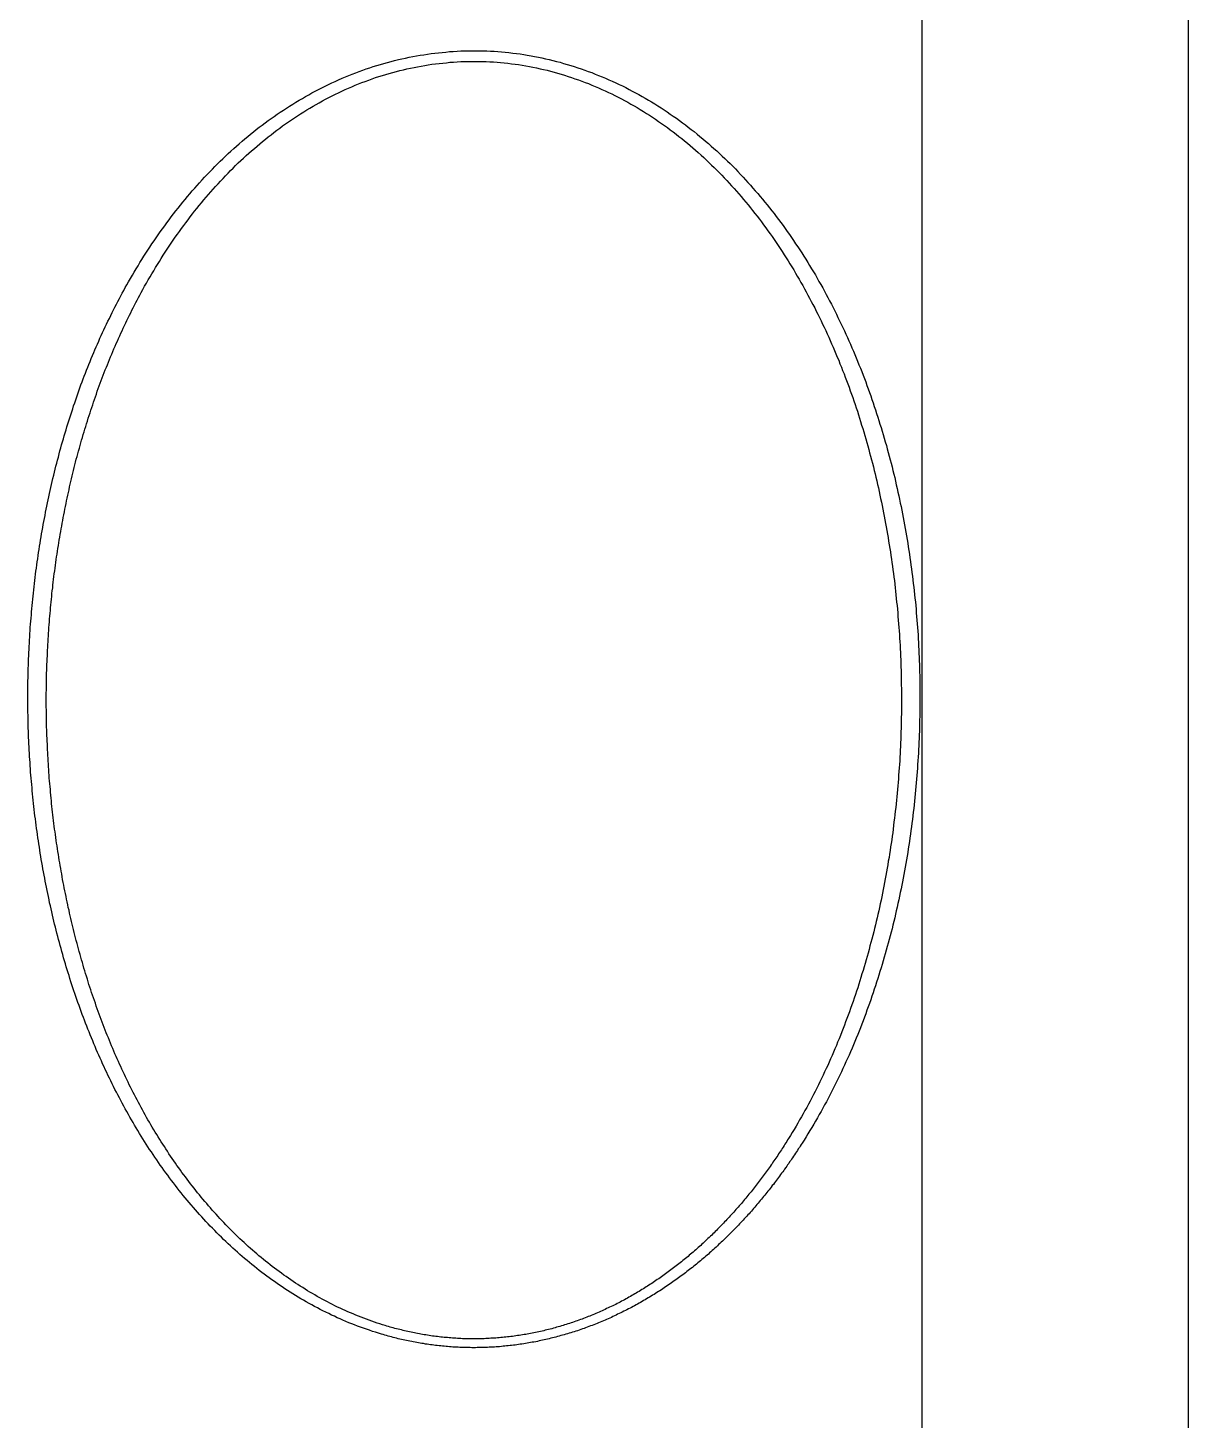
# Model space of a CAD drawing. Header units: millimetres. Extents: x 0 to 3800, y -67 to 2530.
# Drawn here: x 2287.81 to 2297.82, y 950.26 to 962.26 of the extents above; entities that cross this region are included whole.
import ezdxf

# ---------------------------------------------------------------- set-up
doc = ezdxf.new("R2010")
doc.units = ezdxf.units.MM
doc.layers.add('내부선 및 부속', color=4, linetype='Continuous')

msp = doc.modelspace()

# ---------------------------------------------------------------- linework, layer by layer
at = {"layer": '내부선 및 부속', "linetype": 'Continuous'}
for p, q in [((2295.52, 985.669), (2295.52, 946.768)), ((2297.818, 969.523), (2297.818, 933.882))]:
    msp.add_line(p, q, dxfattribs=at)
at = {"layer": '내부선 및 부속', "linetype": 'Continuous', "flags": 128}
for points in [[(2288.665, 960.047), (2288.681, 960.074), (2288.697, 960.102), (2288.713, 960.13), (2288.729, 960.157), (2288.745, 960.184), (2288.762, 960.212), (2288.779, 960.239), (2288.795, 960.266), (2288.812, 960.293), (2288.83, 960.32), (2288.847, 960.347), (2288.864, 960.373), (2288.882, 960.4), (2288.9, 960.426), (2288.918, 960.453), (2288.936, 960.479), (2288.954, 960.505), (2288.973, 960.531), (2288.992, 960.557), (2289.011, 960.583), (2289.03, 960.608), (2289.049, 960.634), (2289.068, 960.659), (2289.088, 960.684), (2289.108, 960.709), (2289.127, 960.734), (2289.148, 960.759), (2289.168, 960.784), (2289.188, 960.808), (2289.209, 960.833), (2289.23, 960.857), (2289.251, 960.881), (2289.272, 960.905), (2289.293, 960.928), (2289.315, 960.952), (2289.336, 960.976), (2289.358, 960.999), (2289.38, 961.022), (2289.403, 961.045), (2289.425, 961.068), (2289.448, 961.09), (2289.47, 961.113), (2289.493, 961.135), (2289.516, 961.157), (2289.54, 961.179), (2289.563, 961.2), (2289.587, 961.222), (2289.611, 961.243), (2289.635, 961.264), (2289.659, 961.285), (2289.683, 961.306), (2289.708, 961.326), (2289.732, 961.346), (2289.757, 961.366), (2289.782, 961.386), (2289.808, 961.406), (2289.833, 961.425), (2289.859, 961.444), (2289.884, 961.463), (2289.91, 961.482), (2289.936, 961.5), (2289.963, 961.518), (2289.989, 961.536), (2290.016, 961.554), (2290.042, 961.572), (2290.069, 961.589), (2290.096, 961.606), (2290.124, 961.623), (2290.151, 961.639), (2290.179, 961.655), (2290.206, 961.671), (2290.234, 961.687), (2290.262, 961.702), (2290.291, 961.717), (2290.319, 961.732), (2290.347, 961.747), (2290.376, 961.761), (2290.405, 961.775), (2290.434, 961.789), (2290.463, 961.802), (2290.492, 961.815), (2290.521, 961.828), (2290.551, 961.84), (2290.58, 961.853), (2290.61, 961.865), (2290.64, 961.876), (2290.67, 961.887), (2290.7, 961.898), (2290.73, 961.909), (2290.76, 961.919), (2290.791, 961.929), (2290.821, 961.939), (2290.852, 961.948), (2290.883, 961.957), (2290.913, 961.965), (2290.944, 961.974), (2290.975, 961.982), (2291.007, 961.989), (2291.038, 961.996), (2291.069, 962.003), (2291.069, 962.003), (2291.1, 962.01), (2291.132, 962.016), (2291.163, 962.022), (2291.195, 962.027), (2291.227, 962.032), (2291.258, 962.037), (2291.29, 962.041), (2291.322, 962.045), (2291.354, 962.049), (2291.386, 962.052), (2291.417, 962.055), (2291.449, 962.058), (2291.481, 962.06), (2291.513, 962.062), (2291.545, 962.064), (2291.577, 962.065), (2291.609, 962.065), (2291.641, 962.066), (2291.673, 962.066), (2291.705, 962.066), (2291.737, 962.065), (2291.769, 962.064), (2291.801, 962.062), (2291.833, 962.061), (2291.865, 962.058), (2291.897, 962.056), (2291.929, 962.053), (2291.961, 962.05), (2291.993, 962.046), (2292.025, 962.042), (2292.056, 962.038), (2292.088, 962.033), (2292.119, 962.028), (2292.151, 962.022), (2292.182, 962.016), (2292.214, 962.01), (2292.245, 962.004), (2292.277, 961.997), (2292.308, 961.99), (2292.339, 961.982), (2292.37, 961.974), (2292.401, 961.966), (2292.432, 961.957), (2292.462, 961.948), (2292.493, 961.939), (2292.524, 961.929), (2292.554, 961.919), (2292.584, 961.909), (2292.615, 961.899), (2292.645, 961.888), (2292.675, 961.877), (2292.705, 961.865), (2292.734, 961.853), (2292.764, 961.841), (2292.794, 961.829), (2292.823, 961.816), (2292.852, 961.803), (2292.881, 961.79), (2292.91, 961.776), (2292.939, 961.762), (2292.968, 961.748), (2292.996, 961.733), (2293.024, 961.718), (2293.053, 961.703), (2293.081, 961.688), (2293.108, 961.672), (2293.136, 961.656), (2293.164, 961.64), (2293.191, 961.624), (2293.218, 961.607), (2293.245, 961.59), (2293.272, 961.573), (2293.299, 961.555), (2293.326, 961.538), (2293.352, 961.52), (2293.378, 961.501), (2293.405, 961.483), (2293.431, 961.464), (2293.456, 961.445), (2293.482, 961.426), (2293.507, 961.407), (2293.533, 961.387), (2293.558, 961.368), (2293.583, 961.347), (2293.607, 961.327), (2293.632, 961.307), (2293.656, 961.286), (2293.68, 961.265), (2293.704, 961.244), (2293.728, 961.223), (2293.752, 961.202), (2293.775, 961.18), (2293.799, 961.158), (2293.822, 961.136), (2293.845, 961.114), (2293.868, 961.092), (2293.89, 961.069), (2293.913, 961.046), (2293.935, 961.023), (2293.957, 961), (2293.957, 961), (2293.979, 960.977), (2294, 960.954), (2294.022, 960.93), (2294.043, 960.906), (2294.064, 960.882), (2294.085, 960.858), (2294.106, 960.834), (2294.127, 960.81), (2294.147, 960.785), (2294.168, 960.761), (2294.188, 960.736), (2294.208, 960.711), (2294.227, 960.686), (2294.247, 960.661), (2294.266, 960.635), (2294.286, 960.61), (2294.305, 960.584), (2294.324, 960.559), (2294.342, 960.533), (2294.361, 960.507), (2294.379, 960.481), (2294.397, 960.455), (2294.415, 960.428), (2294.433, 960.402), (2294.451, 960.375), (2294.468, 960.349), (2294.486, 960.322), (2294.503, 960.295), (2294.52, 960.268), (2294.537, 960.241), (2294.553, 960.214), (2294.57, 960.186), (2294.586, 960.159), (2294.603, 960.132), (2294.619, 960.104), (2294.634, 960.076), (2294.65, 960.049), (2294.666, 960.021), (2294.681, 959.993), (2294.696, 959.965), (2294.711, 959.937), (2294.726, 959.908), (2294.741, 959.88), (2294.755, 959.852), (2294.77, 959.823), (2294.784, 959.795), (2294.798, 959.766), (2294.812, 959.737), (2294.826, 959.709), (2294.839, 959.68), (2294.853, 959.651), (2294.866, 959.622), (2294.879, 959.593), (2294.892, 959.564), (2294.905, 959.535), (2294.918, 959.505), (2294.931, 959.476), (2294.943, 959.447), (2294.955, 959.417), (2294.967, 959.388), (2294.979, 959.358), (2294.991, 959.328), (2295.003, 959.299), (2295.014, 959.269), (2295.026, 959.239), (2295.037, 959.209), (2295.048, 959.179), (2295.059, 959.149), (2295.07, 959.119), (2295.08, 959.089), (2295.091, 959.059), (2295.101, 959.029), (2295.111, 958.998), (2295.122, 958.968), (2295.131, 958.938), (2295.141, 958.907), (2295.151, 958.877), (2295.16, 958.846), (2295.17, 958.816), (2295.179, 958.785), (2295.188, 958.755), (2295.197, 958.724), (2295.206, 958.693), (2295.215, 958.662), (2295.223, 958.632), (2295.232, 958.601), (2295.24, 958.57), (2295.248, 958.539), (2295.256, 958.508), (2295.264, 958.477), (2295.272, 958.446), (2295.279, 958.415), (2295.287, 958.384), (2295.294, 958.353), (2295.301, 958.322), (2295.308, 958.29), (2295.315, 958.259), (2295.322, 958.228), (2295.329, 958.197), (2295.335, 958.165), (2295.335, 958.165), (2295.342, 958.134), (2295.348, 958.103), (2295.354, 958.071), (2295.36, 958.04), (2295.366, 958.009), (2295.372, 957.977), (2295.378, 957.946), (2295.383, 957.914), (2295.389, 957.883), (2295.394, 957.851), (2295.399, 957.82), (2295.404, 957.788), (2295.409, 957.757), (2295.414, 957.725), (2295.418, 957.693), (2295.423, 957.662), (2295.427, 957.63), (2295.432, 957.598), (2295.436, 957.567), (2295.44, 957.535), (2295.444, 957.503), (2295.447, 957.472), (2295.451, 957.44), (2295.455, 957.408), (2295.458, 957.377), (2295.461, 957.345), (2295.465, 957.313), (2295.468, 957.281), (2295.471, 957.25), (2295.473, 957.218), (2295.476, 957.186), (2295.479, 957.154), (2295.481, 957.122), (2295.483, 957.091), (2295.486, 957.059), (2295.488, 957.027), (2295.49, 956.995), (2295.491, 956.963), (2295.493, 956.931), (2295.495, 956.899), (2295.496, 956.868), (2295.498, 956.836), (2295.499, 956.804), (2295.5, 956.772), (2295.501, 956.74), (2295.502, 956.708), (2295.503, 956.676), (2295.503, 956.644), (2295.504, 956.612), (2295.504, 956.581), (2295.504, 956.549), (2295.504, 956.517), (2295.505, 956.485), (2295.504, 956.453), (2295.504, 956.421), (2295.504, 956.389), (2295.504, 956.357), (2295.503, 956.325), (2295.502, 956.294), (2295.502, 956.262), (2295.501, 956.23), (2295.5, 956.198), (2295.498, 956.166), (2295.497, 956.134), (2295.496, 956.102), (2295.494, 956.07), (2295.493, 956.039), (2295.491, 956.007), (2295.489, 955.975), (2295.487, 955.943), (2295.485, 955.911), (2295.483, 955.879), (2295.481, 955.848), (2295.478, 955.816), (2295.476, 955.784), (2295.473, 955.752), (2295.47, 955.72), (2295.467, 955.689), (2295.464, 955.657), (2295.461, 955.625), (2295.458, 955.593), (2295.454, 955.562), (2295.451, 955.53), (2295.447, 955.498), (2295.443, 955.467), (2295.44, 955.435), (2295.435, 955.403), (2295.431, 955.372), (2295.427, 955.34), (2295.423, 955.308), (2295.418, 955.277), (2295.414, 955.245), (2295.409, 955.214), (2295.404, 955.182), (2295.399, 955.151), (2295.394, 955.119), (2295.388, 955.088), (2295.383, 955.056), (2295.377, 955.025), (2295.372, 954.993), (2295.372, 954.993), (2295.366, 954.962), (2295.36, 954.931), (2295.354, 954.899), (2295.348, 954.868), (2295.342, 954.837), (2295.335, 954.805), (2295.329, 954.774), (2295.322, 954.743), (2295.315, 954.712), (2295.308, 954.681), (2295.301, 954.649), (2295.294, 954.618), (2295.287, 954.587), (2295.279, 954.556), (2295.271, 954.525), (2295.264, 954.494), (2295.256, 954.463), (2295.248, 954.432), (2295.24, 954.401), (2295.231, 954.37), (2295.223, 954.339), (2295.214, 954.309), (2295.206, 954.278), (2295.197, 954.247), (2295.188, 954.216), (2295.179, 954.185), (2295.17, 954.155), (2295.16, 954.124), (2295.151, 954.094), (2295.141, 954.063), (2295.131, 954.033), (2295.122, 954.002), (2295.111, 953.972), (2295.101, 953.941), (2295.091, 953.911), (2295.08, 953.881), (2295.07, 953.85), (2295.059, 953.82), (2295.048, 953.79), (2295.037, 953.76), (2295.026, 953.73), (2295.015, 953.7), (2295.003, 953.67), (2294.991, 953.64), (2294.98, 953.611), (2294.968, 953.581), (2294.956, 953.551), (2294.943, 953.522), (2294.931, 953.492), (2294.919, 953.463), (2294.906, 953.433), (2294.893, 953.404), (2294.88, 953.375), (2294.867, 953.346), (2294.854, 953.317), (2294.84, 953.288), (2294.827, 953.259), (2294.813, 953.23), (2294.799, 953.201), (2294.785, 953.172), (2294.771, 953.144), (2294.757, 953.115), (2294.742, 953.087), (2294.727, 953.058), (2294.713, 953.03), (2294.698, 953.002), (2294.683, 952.974), (2294.667, 952.946), (2294.652, 952.918), (2294.636, 952.89), (2294.621, 952.862), (2294.605, 952.835), (2294.589, 952.807), (2294.572, 952.78), (2294.556, 952.752), (2294.539, 952.725), (2294.523, 952.698), (2294.506, 952.671), (2294.489, 952.644), (2294.489, 952.644)], [(2288.789, 959.98), (2288.804, 960.007), (2288.819, 960.035), (2288.835, 960.062), (2288.85, 960.089), (2288.866, 960.116), (2288.881, 960.142), (2288.897, 960.169), (2288.913, 960.196), (2288.93, 960.222), (2288.946, 960.249), (2288.962, 960.275), (2288.979, 960.302), (2288.996, 960.328), (2289.013, 960.354), (2289.03, 960.38), (2289.048, 960.406), (2289.065, 960.431), (2289.083, 960.457), (2289.101, 960.483), (2289.119, 960.508), (2289.137, 960.533), (2289.156, 960.558), (2289.174, 960.583), (2289.193, 960.608), (2289.212, 960.633), (2289.231, 960.658), (2289.25, 960.682), (2289.27, 960.706), (2289.289, 960.731), (2289.309, 960.755), (2289.329, 960.779), (2289.349, 960.803), (2289.369, 960.826), (2289.39, 960.85), (2289.41, 960.873), (2289.431, 960.896), (2289.452, 960.919), (2289.473, 960.942), (2289.495, 960.965), (2289.516, 960.987), (2289.538, 961.01), (2289.56, 961.032), (2289.582, 961.054), (2289.604, 961.076), (2289.627, 961.098), (2289.649, 961.119), (2289.672, 961.14), (2289.695, 961.161), (2289.718, 961.182), (2289.741, 961.203), (2289.765, 961.224), (2289.789, 961.244), (2289.812, 961.264), (2289.836, 961.284), (2289.861, 961.304), (2289.885, 961.323), (2289.909, 961.342), (2289.934, 961.361), (2289.959, 961.38), (2289.984, 961.399), (2290.009, 961.417), (2290.035, 961.435), (2290.06, 961.453), (2290.086, 961.471), (2290.112, 961.488), (2290.138, 961.505), (2290.164, 961.522), (2290.191, 961.539), (2290.217, 961.555), (2290.244, 961.571), (2290.271, 961.587), (2290.298, 961.603), (2290.325, 961.618), (2290.353, 961.633), (2290.38, 961.648), (2290.408, 961.662), (2290.436, 961.677), (2290.464, 961.691), (2290.492, 961.704), (2290.52, 961.718), (2290.548, 961.731), (2290.577, 961.743), (2290.606, 961.756), (2290.634, 961.768), (2290.663, 961.78), (2290.692, 961.791), (2290.722, 961.802), (2290.751, 961.813), (2290.78, 961.823), (2290.81, 961.834), (2290.84, 961.843), (2290.869, 961.853), (2290.899, 961.862), (2290.929, 961.871), (2290.959, 961.879), (2290.99, 961.887), (2291.02, 961.895), (2291.05, 961.902), (2291.081, 961.909), (2291.111, 961.916), (2291.111, 961.916), (2291.142, 961.922), (2291.173, 961.928), (2291.204, 961.934), (2291.234, 961.939), (2291.265, 961.944), (2291.296, 961.949), (2291.327, 961.953), (2291.358, 961.957), (2291.39, 961.96), (2291.421, 961.963), (2291.452, 961.966), (2291.483, 961.968), (2291.514, 961.97), (2291.546, 961.972), (2291.577, 961.973), (2291.608, 961.974), (2291.639, 961.974), (2291.671, 961.974), (2291.702, 961.974), (2291.733, 961.973), (2291.765, 961.972), (2291.796, 961.971), (2291.827, 961.969), (2291.858, 961.967), (2291.889, 961.964), (2291.92, 961.961), (2291.952, 961.958), (2291.983, 961.954), (2292.014, 961.95), (2292.044, 961.946), (2292.075, 961.941), (2292.106, 961.935), (2292.137, 961.93), (2292.168, 961.924), (2292.198, 961.918), (2292.229, 961.911), (2292.259, 961.904), (2292.29, 961.897), (2292.32, 961.889), (2292.35, 961.881), (2292.38, 961.872), (2292.41, 961.864), (2292.44, 961.855), (2292.47, 961.845), (2292.5, 961.835), (2292.529, 961.825), (2292.559, 961.815), (2292.588, 961.804), (2292.618, 961.793), (2292.647, 961.782), (2292.676, 961.77), (2292.705, 961.758), (2292.733, 961.746), (2292.762, 961.733), (2292.79, 961.72), (2292.819, 961.707), (2292.847, 961.693), (2292.875, 961.68), (2292.903, 961.666), (2292.931, 961.651), (2292.958, 961.636), (2292.986, 961.621), (2293.013, 961.606), (2293.04, 961.591), (2293.067, 961.575), (2293.093, 961.559), (2293.12, 961.543), (2293.147, 961.526), (2293.173, 961.509), (2293.199, 961.492), (2293.225, 961.475), (2293.251, 961.457), (2293.276, 961.439), (2293.302, 961.421), (2293.327, 961.403), (2293.352, 961.384), (2293.377, 961.366), (2293.402, 961.347), (2293.426, 961.327), (2293.451, 961.308), (2293.475, 961.288), (2293.499, 961.268), (2293.523, 961.248), (2293.547, 961.228), (2293.57, 961.207), (2293.593, 961.187), (2293.617, 961.166), (2293.64, 961.145), (2293.662, 961.124), (2293.685, 961.102), (2293.708, 961.08), (2293.73, 961.059), (2293.752, 961.037), (2293.774, 961.015), (2293.796, 960.992), (2293.817, 960.97), (2293.839, 960.947), (2293.86, 960.924), (2293.881, 960.901), (2293.902, 960.878), (2293.902, 960.878), (2293.922, 960.855), (2293.943, 960.831), (2293.963, 960.808), (2293.983, 960.784), (2294.003, 960.76), (2294.023, 960.736), (2294.043, 960.712), (2294.062, 960.688), (2294.081, 960.663), (2294.101, 960.638), (2294.12, 960.614), (2294.138, 960.589), (2294.157, 960.564), (2294.175, 960.539), (2294.194, 960.514), (2294.212, 960.488), (2294.23, 960.463), (2294.247, 960.437), (2294.265, 960.411), (2294.282, 960.386), (2294.3, 960.36), (2294.317, 960.334), (2294.334, 960.307), (2294.35, 960.281), (2294.367, 960.255), (2294.383, 960.228), (2294.4, 960.202), (2294.416, 960.175), (2294.432, 960.149), (2294.447, 960.122), (2294.463, 960.095), (2294.479, 960.068), (2294.494, 960.041), (2294.509, 960.013), (2294.524, 959.986), (2294.539, 959.959), (2294.553, 959.931), (2294.568, 959.904), (2294.582, 959.876), (2294.597, 959.848), (2294.611, 959.821), (2294.625, 959.793), (2294.638, 959.765), (2294.652, 959.737), (2294.665, 959.709), (2294.679, 959.681), (2294.692, 959.652), (2294.705, 959.624), (2294.718, 959.596), (2294.73, 959.567), (2294.743, 959.539), (2294.755, 959.51), (2294.768, 959.482), (2294.78, 959.453), (2294.792, 959.424), (2294.804, 959.396), (2294.815, 959.367), (2294.827, 959.338), (2294.838, 959.309), (2294.85, 959.28), (2294.861, 959.251), (2294.872, 959.222), (2294.883, 959.192), (2294.893, 959.163), (2294.904, 959.134), (2294.914, 959.104), (2294.925, 959.075), (2294.935, 959.046), (2294.945, 959.016), (2294.955, 958.987), (2294.965, 958.957), (2294.974, 958.927), (2294.984, 958.898), (2294.993, 958.868), (2295.002, 958.838), (2295.011, 958.808), (2295.02, 958.778), (2295.029, 958.748), (2295.038, 958.718), (2295.047, 958.688), (2295.055, 958.658), (2295.063, 958.628), (2295.071, 958.598), (2295.079, 958.568), (2295.087, 958.538), (2295.095, 958.508), (2295.103, 958.477), (2295.11, 958.447), (2295.118, 958.417), (2295.125, 958.387), (2295.132, 958.356), (2295.139, 958.326), (2295.146, 958.295), (2295.153, 958.265), (2295.16, 958.234), (2295.166, 958.204), (2295.173, 958.173), (2295.179, 958.143), (2295.185, 958.112), (2295.191, 958.082), (2295.191, 958.082), (2295.197, 958.051), (2295.203, 958.02), (2295.209, 957.99), (2295.214, 957.959), (2295.22, 957.928), (2295.225, 957.897), (2295.23, 957.867), (2295.235, 957.836), (2295.24, 957.805), (2295.245, 957.774), (2295.25, 957.743), (2295.254, 957.713), (2295.259, 957.682), (2295.263, 957.651), (2295.268, 957.62), (2295.272, 957.589), (2295.276, 957.558), (2295.28, 957.527), (2295.284, 957.496), (2295.287, 957.465), (2295.291, 957.434), (2295.294, 957.404), (2295.298, 957.373), (2295.301, 957.342), (2295.304, 957.311), (2295.307, 957.28), (2295.31, 957.249), (2295.313, 957.218), (2295.315, 957.186), (2295.318, 957.155), (2295.32, 957.124), (2295.323, 957.093), (2295.325, 957.062), (2295.327, 957.031), (2295.329, 957), (2295.331, 956.969), (2295.333, 956.938), (2295.334, 956.907), (2295.336, 956.876), (2295.337, 956.845), (2295.339, 956.813), (2295.34, 956.782), (2295.341, 956.751), (2295.342, 956.72), (2295.343, 956.689), (2295.343, 956.658), (2295.344, 956.627), (2295.344, 956.596), (2295.345, 956.564), (2295.345, 956.533), (2295.345, 956.502), (2295.345, 956.471), (2295.345, 956.44), (2295.345, 956.409), (2295.345, 956.378), (2295.345, 956.347), (2295.344, 956.315), (2295.343, 956.284), (2295.343, 956.253), (2295.342, 956.222), (2295.341, 956.191), (2295.34, 956.16), (2295.339, 956.129), (2295.338, 956.098), (2295.336, 956.066), (2295.335, 956.035), (2295.333, 956.004), (2295.331, 955.973), (2295.33, 955.942), (2295.328, 955.911), (2295.326, 955.88), (2295.323, 955.849), (2295.321, 955.818), (2295.319, 955.787), (2295.316, 955.756), (2295.314, 955.725), (2295.311, 955.694), (2295.308, 955.663), (2295.305, 955.632), (2295.302, 955.601), (2295.299, 955.57), (2295.296, 955.539), (2295.292, 955.508), (2295.289, 955.477), (2295.285, 955.446), (2295.281, 955.415), (2295.278, 955.384), (2295.274, 955.353), (2295.27, 955.322), (2295.265, 955.292), (2295.261, 955.261), (2295.257, 955.23), (2295.252, 955.199), (2295.247, 955.168), (2295.242, 955.137), (2295.238, 955.107), (2295.232, 955.076), (2295.227, 955.045), (2295.222, 955.015), (2295.217, 954.984), (2295.217, 954.984), (2295.211, 954.953), (2295.205, 954.923), (2295.2, 954.892), (2295.194, 954.861), (2295.188, 954.831), (2295.182, 954.8), (2295.175, 954.77), (2295.169, 954.739), (2295.162, 954.709), (2295.156, 954.678), (2295.149, 954.648), (2295.142, 954.617), (2295.135, 954.587), (2295.128, 954.557), (2295.121, 954.526), (2295.113, 954.496), (2295.106, 954.466), (2295.098, 954.435), (2295.09, 954.405), (2295.082, 954.375), (2295.074, 954.345), (2295.066, 954.315), (2295.058, 954.284), (2295.049, 954.254), (2295.041, 954.224), (2295.032, 954.194), (2295.023, 954.164), (2295.015, 954.134), (2295.005, 954.104), (2294.996, 954.074), (2294.987, 954.045), (2294.977, 954.015), (2294.968, 953.985), (2294.958, 953.955), (2294.948, 953.926), (2294.938, 953.896), (2294.928, 953.866), (2294.918, 953.837), (2294.907, 953.807), (2294.897, 953.778), (2294.886, 953.749), (2294.875, 953.719), (2294.864, 953.69), (2294.853, 953.661), (2294.842, 953.632), (2294.831, 953.603), (2294.819, 953.574), (2294.807, 953.545), (2294.795, 953.516), (2294.784, 953.487), (2294.771, 953.458), (2294.759, 953.429), (2294.747, 953.401), (2294.734, 953.372), (2294.722, 953.344), (2294.709, 953.315), (2294.696, 953.287), (2294.683, 953.259), (2294.669, 953.23), (2294.656, 953.202), (2294.642, 953.174), (2294.629, 953.146), (2294.615, 953.118), (2294.601, 953.09), (2294.586, 953.063), (2294.572, 953.035), (2294.558, 953.007), (2294.543, 952.98), (2294.528, 952.953), (2294.513, 952.925), (2294.498, 952.898), (2294.483, 952.871), (2294.467, 952.844), (2294.452, 952.817), (2294.436, 952.79), (2294.42, 952.763), (2294.404, 952.737), (2294.388, 952.71), (2294.372, 952.684), (2294.372, 952.684)], [(2290.861, 950.997), (2290.835, 951.005), (2290.809, 951.013), (2290.783, 951.021), (2290.757, 951.03), (2290.732, 951.039), (2290.706, 951.048), (2290.681, 951.057), (2290.655, 951.066), (2290.63, 951.076), (2290.605, 951.086), (2290.579, 951.096), (2290.554, 951.107), (2290.529, 951.117), (2290.504, 951.128), (2290.48, 951.139), (2290.455, 951.151), (2290.43, 951.162), (2290.406, 951.174), (2290.381, 951.186), (2290.357, 951.198), (2290.333, 951.21), (2290.309, 951.223), (2290.285, 951.236), (2290.261, 951.249), (2290.237, 951.262), (2290.213, 951.275), (2290.19, 951.289), (2290.166, 951.302), (2290.143, 951.316), (2290.12, 951.33), (2290.097, 951.345), (2290.074, 951.359), (2290.051, 951.374), (2290.028, 951.389), (2290.006, 951.404), (2289.983, 951.419), (2289.961, 951.434), (2289.938, 951.45), (2289.916, 951.466), (2289.894, 951.482), (2289.872, 951.498), (2289.851, 951.514), (2289.829, 951.53), (2289.808, 951.547), (2289.786, 951.564), (2289.765, 951.581), (2289.744, 951.598), (2289.723, 951.615), (2289.702, 951.632), (2289.681, 951.65), (2289.661, 951.667), (2289.64, 951.685), (2289.62, 951.703), (2289.599, 951.721), (2289.579, 951.739), (2289.559, 951.758), (2289.539, 951.776), (2289.52, 951.795), (2289.5, 951.814), (2289.481, 951.833), (2289.461, 951.852), (2289.442, 951.871), (2289.423, 951.89), (2289.404, 951.91), (2289.385, 951.929), (2289.366, 951.949), (2289.348, 951.969), (2289.329, 951.989), (2289.311, 952.009), (2289.293, 952.029), (2289.275, 952.049), (2289.257, 952.07), (2289.239, 952.09), (2289.221, 952.111), (2289.203, 952.132), (2289.186, 952.152), (2289.169, 952.173), (2289.151, 952.194), (2289.134, 952.216), (2289.117, 952.237), (2289.1, 952.258), (2289.084, 952.28), (2289.067, 952.301), (2289.051, 952.323), (2289.034, 952.345), (2289.018, 952.367), (2289.002, 952.389), (2288.986, 952.411), (2288.97, 952.433), (2288.954, 952.455), (2288.939, 952.478), (2288.923, 952.5), (2288.908, 952.522), (2288.893, 952.545), (2288.877, 952.568), (2288.862, 952.59), (2288.848, 952.613), (2288.833, 952.636), (2288.818, 952.659), (2288.804, 952.682), (2288.804, 952.682), (2288.789, 952.705), (2288.775, 952.728), (2288.761, 952.752), (2288.747, 952.775), (2288.733, 952.798), (2288.719, 952.822), (2288.706, 952.845), (2288.692, 952.869), (2288.679, 952.892), (2288.665, 952.916), (2288.652, 952.94), (2288.639, 952.964), (2288.626, 952.988), (2288.613, 953.012), (2288.601, 953.036), (2288.588, 953.06), (2288.576, 953.084), (2288.563, 953.108), (2288.551, 953.132), (2288.539, 953.157), (2288.527, 953.181), (2288.515, 953.205), (2288.503, 953.23), (2288.492, 953.254), (2288.48, 953.279), (2288.469, 953.303), (2288.457, 953.328), (2288.446, 953.353), (2288.435, 953.378), (2288.424, 953.402), (2288.413, 953.427), (2288.402, 953.452), (2288.392, 953.477), (2288.381, 953.502), (2288.371, 953.527), (2288.36, 953.552), (2288.35, 953.578), (2288.34, 953.603), (2288.33, 953.628), (2288.32, 953.653), (2288.31, 953.679), (2288.301, 953.704), (2288.291, 953.729), (2288.281, 953.755), (2288.272, 953.78), (2288.263, 953.806), (2288.254, 953.831), (2288.244, 953.857), (2288.235, 953.882), (2288.227, 953.908), (2288.218, 953.934), (2288.209, 953.959), (2288.201, 953.985), (2288.192, 954.011), (2288.184, 954.037), (2288.175, 954.063), (2288.167, 954.089), (2288.159, 954.114), (2288.151, 954.14), (2288.143, 954.166), (2288.136, 954.192), (2288.128, 954.218), (2288.12, 954.244), (2288.113, 954.271), (2288.105, 954.297), (2288.098, 954.323), (2288.091, 954.349), (2288.084, 954.375), (2288.077, 954.401), (2288.07, 954.428), (2288.063, 954.454), (2288.056, 954.48), (2288.05, 954.506), (2288.043, 954.533), (2288.037, 954.559), (2288.031, 954.586), (2288.024, 954.612), (2288.018, 954.638), (2288.012, 954.665), (2288.006, 954.691), (2288, 954.718), (2287.995, 954.744), (2287.989, 954.771), (2287.983, 954.798), (2287.978, 954.824), (2287.972, 954.851), (2287.967, 954.877), (2287.962, 954.904), (2287.957, 954.931), (2287.952, 954.957), (2287.947, 954.984), (2287.942, 955.011), (2287.937, 955.037), (2287.933, 955.064), (2287.928, 955.091), (2287.924, 955.118), (2287.919, 955.144), (2287.915, 955.171), (2287.911, 955.198), (2287.907, 955.225), (2287.907, 955.225), (2287.903, 955.252), (2287.899, 955.278), (2287.895, 955.305), (2287.891, 955.332), (2287.887, 955.359), (2287.884, 955.386), (2287.88, 955.413), (2287.877, 955.44), (2287.873, 955.467), (2287.87, 955.494), (2287.867, 955.521), (2287.864, 955.548), (2287.861, 955.575), (2287.858, 955.602), (2287.855, 955.629), (2287.853, 955.656), (2287.85, 955.683), (2287.848, 955.71), (2287.845, 955.737), (2287.843, 955.764), (2287.841, 955.791), (2287.838, 955.818), (2287.836, 955.845), (2287.834, 955.872), (2287.832, 955.899), (2287.831, 955.926), (2287.829, 955.953), (2287.827, 955.98), (2287.826, 956.007), (2287.824, 956.034), (2287.823, 956.061), (2287.821, 956.088), (2287.82, 956.116), (2287.819, 956.143), (2287.818, 956.17), (2287.817, 956.197), (2287.816, 956.224), (2287.815, 956.251), (2287.815, 956.278), (2287.814, 956.305), (2287.814, 956.332), (2287.813, 956.36), (2287.813, 956.387), (2287.812, 956.414), (2287.812, 956.441), (2287.812, 956.468), (2287.812, 956.495), (2287.812, 956.522), (2287.812, 956.55), (2287.813, 956.577), (2287.813, 956.604), (2287.813, 956.631), (2287.814, 956.658), (2287.814, 956.685), (2287.815, 956.712), (2287.816, 956.739), (2287.817, 956.767), (2287.818, 956.794), (2287.819, 956.821), (2287.82, 956.848), (2287.821, 956.875), (2287.822, 956.902), (2287.823, 956.929), (2287.825, 956.956), (2287.826, 956.983), (2287.828, 957.01), (2287.83, 957.037), (2287.832, 957.065), (2287.833, 957.092), (2287.835, 957.119), (2287.838, 957.146), (2287.84, 957.173), (2287.842, 957.2), (2287.844, 957.227), (2287.847, 957.254), (2287.849, 957.281), (2287.852, 957.308), (2287.854, 957.335), (2287.857, 957.362), (2287.86, 957.389), (2287.863, 957.416), (2287.866, 957.443), (2287.869, 957.47), (2287.872, 957.497), (2287.875, 957.524), (2287.879, 957.551), (2287.882, 957.577), (2287.886, 957.604), (2287.89, 957.631), (2287.893, 957.658), (2287.897, 957.685), (2287.901, 957.712), (2287.905, 957.739), (2287.909, 957.765), (2287.913, 957.792), (2287.918, 957.819), (2287.922, 957.846), (2287.926, 957.873), (2287.931, 957.899), (2287.935, 957.926), (2287.935, 957.926), (2287.94, 957.953), (2287.945, 957.979), (2287.95, 958.006), (2287.955, 958.033), (2287.96, 958.059), (2287.965, 958.086), (2287.97, 958.113), (2287.976, 958.139), (2287.981, 958.166), (2287.987, 958.192), (2287.993, 958.219), (2287.998, 958.246), (2288.004, 958.272), (2288.01, 958.298), (2288.016, 958.325), (2288.022, 958.351), (2288.028, 958.378), (2288.035, 958.404), (2288.041, 958.431), (2288.048, 958.457), (2288.054, 958.483), (2288.061, 958.509), (2288.068, 958.536), (2288.075, 958.562), (2288.082, 958.588), (2288.089, 958.614), (2288.096, 958.641), (2288.103, 958.667), (2288.111, 958.693), (2288.118, 958.719), (2288.126, 958.745), (2288.134, 958.771), (2288.141, 958.797), (2288.149, 958.823), (2288.157, 958.849), (2288.165, 958.875), (2288.174, 958.901), (2288.182, 958.927), (2288.19, 958.953), (2288.199, 958.978), (2288.207, 959.004), (2288.216, 959.03), (2288.225, 959.056), (2288.234, 959.081), (2288.243, 959.107), (2288.252, 959.133), (2288.261, 959.158), (2288.27, 959.184), (2288.28, 959.209), (2288.289, 959.235), (2288.299, 959.26), (2288.309, 959.285), (2288.319, 959.311), (2288.329, 959.336), (2288.339, 959.361), (2288.349, 959.386), (2288.359, 959.411), (2288.37, 959.437), (2288.38, 959.462), (2288.391, 959.487), (2288.401, 959.512), (2288.412, 959.536), (2288.423, 959.561), (2288.434, 959.586), (2288.445, 959.611), (2288.457, 959.636), (2288.468, 959.66), (2288.48, 959.685), (2288.491, 959.709), (2288.503, 959.734), (2288.515, 959.758), (2288.527, 959.783), (2288.539, 959.807), (2288.551, 959.831), (2288.563, 959.855), (2288.576, 959.88), (2288.588, 959.904), (2288.601, 959.928), (2288.613, 959.952), (2288.626, 959.975), (2288.639, 959.999), (2288.652, 960.023), (2288.665, 960.047), (2288.665, 960.047)], [(2290.894, 951.071), (2290.87, 951.078), (2290.847, 951.085), (2290.824, 951.093), (2290.8, 951.101), (2290.777, 951.109), (2290.754, 951.117), (2290.731, 951.125), (2290.708, 951.134), (2290.685, 951.143), (2290.662, 951.152), (2290.64, 951.161), (2290.617, 951.171), (2290.594, 951.18), (2290.572, 951.19), (2290.549, 951.2), (2290.527, 951.21), (2290.505, 951.221), (2290.483, 951.231), (2290.46, 951.242), (2290.438, 951.253), (2290.416, 951.264), (2290.395, 951.275), (2290.373, 951.287), (2290.351, 951.299), (2290.33, 951.31), (2290.308, 951.322), (2290.287, 951.335), (2290.266, 951.347), (2290.244, 951.359), (2290.223, 951.372), (2290.202, 951.385), (2290.182, 951.398), (2290.161, 951.411), (2290.14, 951.424), (2290.12, 951.438), (2290.099, 951.451), (2290.079, 951.465), (2290.059, 951.479), (2290.039, 951.493), (2290.019, 951.507), (2289.999, 951.522), (2289.979, 951.536), (2289.959, 951.551), (2289.94, 951.566), (2289.92, 951.581), (2289.901, 951.596), (2289.881, 951.611), (2289.862, 951.626), (2289.843, 951.642), (2289.824, 951.657), (2289.805, 951.673), (2289.787, 951.689), (2289.768, 951.705), (2289.75, 951.721), (2289.731, 951.737), (2289.713, 951.753), (2289.695, 951.77), (2289.677, 951.787), (2289.659, 951.803), (2289.641, 951.82), (2289.623, 951.837), (2289.605, 951.854), (2289.588, 951.871), (2289.57, 951.889), (2289.553, 951.906), (2289.536, 951.923), (2289.519, 951.941), (2289.502, 951.959), (2289.485, 951.977), (2289.468, 951.995), (2289.452, 952.013), (2289.435, 952.031), (2289.419, 952.049), (2289.402, 952.067), (2289.386, 952.086), (2289.37, 952.104), (2289.354, 952.123), (2289.338, 952.141), (2289.322, 952.16), (2289.307, 952.179), (2289.291, 952.198), (2289.276, 952.217), (2289.26, 952.236), (2289.245, 952.255), (2289.23, 952.275), (2289.215, 952.294), (2289.2, 952.314), (2289.185, 952.333), (2289.17, 952.353), (2289.156, 952.372), (2289.141, 952.392), (2289.127, 952.412), (2289.113, 952.432), (2289.098, 952.452), (2289.084, 952.472), (2289.07, 952.492), (2289.056, 952.512), (2289.043, 952.533), (2289.029, 952.553), (2289.015, 952.574), (2289.015, 952.574), (2289.002, 952.594), (2288.989, 952.615), (2288.975, 952.635), (2288.962, 952.656), (2288.949, 952.677), (2288.936, 952.698), (2288.923, 952.718), (2288.911, 952.739), (2288.898, 952.76), (2288.885, 952.782), (2288.873, 952.803), (2288.861, 952.824), (2288.848, 952.845), (2288.836, 952.866), (2288.824, 952.888), (2288.812, 952.909), (2288.8, 952.931), (2288.789, 952.952), (2288.777, 952.974), (2288.765, 952.995), (2288.754, 953.017), (2288.742, 953.039), (2288.731, 953.061), (2288.72, 953.082), (2288.709, 953.104), (2288.698, 953.126), (2288.687, 953.148), (2288.676, 953.17), (2288.665, 953.192), (2288.655, 953.215), (2288.644, 953.237), (2288.634, 953.259), (2288.623, 953.281), (2288.613, 953.304), (2288.603, 953.326), (2288.593, 953.348), (2288.583, 953.371), (2288.573, 953.393), (2288.563, 953.416), (2288.554, 953.438), (2288.544, 953.461), (2288.534, 953.484), (2288.525, 953.506), (2288.516, 953.529), (2288.506, 953.552), (2288.497, 953.575), (2288.488, 953.597), (2288.479, 953.62), (2288.47, 953.643), (2288.461, 953.666), (2288.453, 953.689), (2288.444, 953.712), (2288.436, 953.735), (2288.427, 953.758), (2288.419, 953.781), (2288.41, 953.804), (2288.402, 953.827), (2288.394, 953.851), (2288.386, 953.874), (2288.378, 953.897), (2288.37, 953.92), (2288.362, 953.944), (2288.355, 953.967), (2288.347, 953.99), (2288.339, 954.014), (2288.332, 954.037), (2288.325, 954.06), (2288.317, 954.084), (2288.31, 954.107), (2288.303, 954.131), (2288.296, 954.154), (2288.289, 954.178), (2288.282, 954.201), (2288.275, 954.225), (2288.269, 954.249), (2288.262, 954.272), (2288.255, 954.296), (2288.249, 954.32), (2288.243, 954.343), (2288.236, 954.367), (2288.23, 954.391), (2288.224, 954.414), (2288.218, 954.438), (2288.212, 954.462), (2288.206, 954.486), (2288.2, 954.51), (2288.194, 954.533), (2288.189, 954.557), (2288.183, 954.581), (2288.177, 954.605), (2288.172, 954.629), (2288.167, 954.653), (2288.161, 954.677), (2288.156, 954.701), (2288.151, 954.725), (2288.146, 954.749), (2288.141, 954.773), (2288.136, 954.797), (2288.131, 954.821), (2288.126, 954.845), (2288.126, 954.845), (2288.122, 954.869), (2288.117, 954.893), (2288.112, 954.917), (2288.108, 954.941), (2288.104, 954.966), (2288.099, 954.99), (2288.095, 955.014), (2288.091, 955.038), (2288.087, 955.062), (2288.083, 955.086), (2288.079, 955.111), (2288.075, 955.135), (2288.071, 955.159), (2288.067, 955.183), (2288.064, 955.208), (2288.06, 955.232), (2288.057, 955.256), (2288.053, 955.28), (2288.05, 955.305), (2288.047, 955.329), (2288.043, 955.353), (2288.04, 955.378), (2288.037, 955.402), (2288.034, 955.426), (2288.031, 955.451), (2288.028, 955.475), (2288.025, 955.499), (2288.023, 955.524), (2288.02, 955.548), (2288.017, 955.573), (2288.015, 955.597), (2288.012, 955.621), (2288.01, 955.646), (2288.008, 955.67), (2288.006, 955.695), (2288.003, 955.719), (2288.001, 955.744), (2287.999, 955.768), (2287.997, 955.792), (2287.996, 955.817), (2287.994, 955.841), (2287.992, 955.866), (2287.99, 955.89), (2287.989, 955.915), (2287.987, 955.939), (2287.986, 955.964), (2287.984, 955.988), (2287.983, 956.013), (2287.982, 956.037), (2287.981, 956.062), (2287.98, 956.086), (2287.978, 956.111), (2287.978, 956.135), (2287.977, 956.16), (2287.976, 956.184), (2287.975, 956.209), (2287.974, 956.233), (2287.974, 956.258), (2287.973, 956.282), (2287.973, 956.307), (2287.972, 956.331), (2287.972, 956.356), (2287.972, 956.381), (2287.971, 956.405), (2287.971, 956.43), (2287.971, 956.454), (2287.971, 956.479), (2287.971, 956.503), (2287.971, 956.528), (2287.972, 956.552), (2287.972, 956.577), (2287.972, 956.601), (2287.973, 956.626), (2287.973, 956.65), (2287.974, 956.675), (2287.974, 956.699), (2287.975, 956.724), (2287.976, 956.748), (2287.977, 956.773), (2287.978, 956.797), (2287.979, 956.822), (2287.98, 956.847), (2287.981, 956.871), (2287.982, 956.896), (2287.983, 956.92), (2287.984, 956.945), (2287.986, 956.969), (2287.987, 956.993), (2287.989, 957.018), (2287.99, 957.042), (2287.992, 957.067), (2287.994, 957.091), (2287.996, 957.116), (2287.998, 957.14), (2288, 957.165), (2288.002, 957.189), (2288.004, 957.214), (2288.006, 957.238), (2288.008, 957.262), (2288.01, 957.287), (2288.01, 957.287), (2288.013, 957.311), (2288.015, 957.336), (2288.018, 957.36), (2288.02, 957.385), (2288.023, 957.409), (2288.026, 957.433), (2288.028, 957.458), (2288.031, 957.482), (2288.034, 957.506), (2288.037, 957.531), (2288.04, 957.555), (2288.044, 957.579), (2288.047, 957.604), (2288.05, 957.628), (2288.053, 957.652), (2288.057, 957.677), (2288.06, 957.701), (2288.064, 957.725), (2288.068, 957.749), (2288.071, 957.774), (2288.075, 957.798), (2288.079, 957.822), (2288.083, 957.846), (2288.087, 957.87), (2288.091, 957.895), (2288.095, 957.919), (2288.1, 957.943), (2288.104, 957.967), (2288.108, 957.991), (2288.113, 958.015), (2288.117, 958.039), (2288.122, 958.064), (2288.127, 958.088), (2288.131, 958.112), (2288.136, 958.136), (2288.141, 958.16), (2288.146, 958.184), (2288.151, 958.208), (2288.156, 958.232), (2288.162, 958.256), (2288.167, 958.28), (2288.172, 958.304), (2288.178, 958.328), (2288.183, 958.351), (2288.189, 958.375), (2288.195, 958.399), (2288.2, 958.423), (2288.206, 958.447), (2288.212, 958.471), (2288.218, 958.494), (2288.224, 958.518), (2288.23, 958.542), (2288.237, 958.566), (2288.243, 958.589), (2288.249, 958.613), (2288.256, 958.637), (2288.262, 958.66), (2288.269, 958.684), (2288.276, 958.708), (2288.283, 958.731), (2288.29, 958.755), (2288.297, 958.778), (2288.304, 958.802), (2288.311, 958.825), (2288.318, 958.849), (2288.325, 958.872), (2288.333, 958.896), (2288.34, 958.919), (2288.348, 958.943), (2288.355, 958.966), (2288.363, 958.989), (2288.371, 959.013), (2288.379, 959.036), (2288.387, 959.059), (2288.395, 959.082), (2288.403, 959.105), (2288.411, 959.129), (2288.419, 959.152), (2288.428, 959.175), (2288.436, 959.198), (2288.445, 959.221), (2288.453, 959.244), (2288.462, 959.267), (2288.471, 959.29), (2288.48, 959.313), (2288.489, 959.336), (2288.498, 959.358), (2288.507, 959.381), (2288.516, 959.404), (2288.526, 959.427), (2288.535, 959.449), (2288.545, 959.472), (2288.554, 959.494), (2288.564, 959.517), (2288.574, 959.54), (2288.584, 959.562), (2288.594, 959.584), (2288.604, 959.607), (2288.614, 959.629), (2288.624, 959.651), (2288.624, 959.651), (2288.635, 959.674), (2288.645, 959.696), (2288.656, 959.718), (2288.666, 959.74), (2288.677, 959.762), (2288.688, 959.784), (2288.699, 959.806), (2288.71, 959.828), (2288.721, 959.85), (2288.732, 959.872), (2288.743, 959.894), (2288.755, 959.915), (2288.766, 959.937), (2288.778, 959.959), (2288.789, 959.98), (2288.789, 959.98)], [(2294.489, 952.644), (2294.481, 952.632), (2294.473, 952.619), (2294.465, 952.606), (2294.456, 952.594), (2294.448, 952.582), (2294.44, 952.569), (2294.432, 952.557), (2294.423, 952.544), (2294.415, 952.532), (2294.407, 952.519), (2294.398, 952.507), (2294.39, 952.495), (2294.381, 952.483), (2294.373, 952.47), (2294.364, 952.458), (2294.356, 952.446), (2294.347, 952.434), (2294.338, 952.421), (2294.33, 952.409), (2294.321, 952.397), (2294.312, 952.385), (2294.303, 952.373), (2294.295, 952.361), (2294.286, 952.349), (2294.277, 952.337), (2294.268, 952.325), (2294.259, 952.313), (2294.25, 952.301), (2294.241, 952.289), (2294.231, 952.278), (2294.222, 952.266), (2294.213, 952.254), (2294.204, 952.242), (2294.194, 952.231), (2294.185, 952.219), (2294.176, 952.207), (2294.166, 952.196), (2294.157, 952.184), (2294.147, 952.172), (2294.138, 952.161), (2294.128, 952.149), (2294.119, 952.138), (2294.109, 952.127), (2294.099, 952.115), (2294.09, 952.104), (2294.08, 952.092), (2294.07, 952.081), (2294.06, 952.07), (2294.051, 952.059), (2294.041, 952.047), (2294.031, 952.036), (2294.021, 952.025), (2294.011, 952.014), (2294.001, 952.003), (2293.99, 951.992), (2293.98, 951.981), (2293.97, 951.97), (2293.96, 951.959), (2293.95, 951.948), (2293.939, 951.937), (2293.929, 951.926), (2293.919, 951.916), (2293.908, 951.905), (2293.898, 951.894), (2293.887, 951.884), (2293.877, 951.873), (2293.866, 951.862), (2293.855, 951.852), (2293.845, 951.841), (2293.834, 951.831), (2293.823, 951.82), (2293.813, 951.81), (2293.802, 951.8), (2293.791, 951.789), (2293.78, 951.779), (2293.769, 951.769), (2293.758, 951.759), (2293.747, 951.748), (2293.736, 951.738), (2293.725, 951.728), (2293.714, 951.718), (2293.702, 951.708), (2293.691, 951.698), (2293.68, 951.688), (2293.669, 951.679), (2293.657, 951.669), (2293.646, 951.659), (2293.635, 951.649), (2293.623, 951.64), (2293.612, 951.63), (2293.6, 951.62), (2293.589, 951.611), (2293.577, 951.601), (2293.565, 951.592), (2293.554, 951.583), (2293.542, 951.573), (2293.53, 951.564), (2293.518, 951.555), (2293.507, 951.545), (2293.495, 951.536), (2293.495, 951.536), (2293.483, 951.527), (2293.471, 951.518), (2293.459, 951.509), (2293.447, 951.5), (2293.435, 951.491), (2293.423, 951.482), (2293.411, 951.474), (2293.399, 951.465), (2293.386, 951.456), (2293.374, 951.447), (2293.362, 951.439), (2293.35, 951.43), (2293.337, 951.422), (2293.325, 951.413), (2293.312, 951.405), (2293.3, 951.397), (2293.288, 951.388), (2293.275, 951.38), (2293.263, 951.372), (2293.25, 951.364), (2293.237, 951.356), (2293.225, 951.348), (2293.212, 951.34), (2293.199, 951.332), (2293.187, 951.324), (2293.174, 951.317), (2293.161, 951.309), (2293.148, 951.301), (2293.135, 951.294), (2293.122, 951.286), (2293.109, 951.279), (2293.096, 951.271), (2293.083, 951.264), (2293.07, 951.257), (2293.057, 951.249), (2293.044, 951.242), (2293.031, 951.235), (2293.018, 951.228), (2293.005, 951.221), (2292.991, 951.214), (2292.978, 951.207), (2292.965, 951.201), (2292.951, 951.194), (2292.938, 951.187), (2292.925, 951.181), (2292.911, 951.174), (2292.898, 951.168), (2292.884, 951.161), (2292.871, 951.155), (2292.857, 951.148), (2292.844, 951.142), (2292.83, 951.136), (2292.816, 951.13), (2292.803, 951.124), (2292.789, 951.118), (2292.775, 951.112), (2292.761, 951.106), (2292.748, 951.101), (2292.734, 951.095), (2292.72, 951.089), (2292.706, 951.084), (2292.692, 951.078), (2292.678, 951.073), (2292.664, 951.068), (2292.65, 951.062), (2292.636, 951.057), (2292.622, 951.052), (2292.608, 951.047), (2292.594, 951.042), (2292.58, 951.037), (2292.566, 951.032), (2292.552, 951.027), (2292.538, 951.023), (2292.523, 951.018), (2292.509, 951.014), (2292.495, 951.009), (2292.481, 951.005), (2292.466, 951), (2292.452, 950.996), (2292.438, 950.992), (2292.423, 950.988), (2292.409, 950.984), (2292.395, 950.98), (2292.38, 950.976), (2292.366, 950.972), (2292.351, 950.968), (2292.337, 950.965), (2292.322, 950.961), (2292.308, 950.958), (2292.293, 950.954), (2292.279, 950.951), (2292.264, 950.947), (2292.249, 950.944), (2292.235, 950.941), (2292.22, 950.938), (2292.206, 950.935), (2292.191, 950.932), (2292.176, 950.929), (2292.162, 950.927), (2292.147, 950.924), (2292.147, 950.924), (2292.132, 950.921), (2292.117, 950.919), (2292.103, 950.916), (2292.088, 950.914), (2292.073, 950.912), (2292.058, 950.91), (2292.044, 950.907), (2292.029, 950.905), (2292.014, 950.903), (2291.999, 950.902), (2291.984, 950.9), (2291.97, 950.898), (2291.955, 950.896), (2291.94, 950.895), (2291.925, 950.893), (2291.91, 950.892), (2291.895, 950.891), (2291.88, 950.889), (2291.865, 950.888), (2291.851, 950.887), (2291.836, 950.886), (2291.821, 950.885), (2291.806, 950.884), (2291.791, 950.884), (2291.776, 950.883), (2291.761, 950.882), (2291.746, 950.882), (2291.731, 950.881), (2291.716, 950.881), (2291.701, 950.881), (2291.686, 950.881), (2291.671, 950.88), (2291.656, 950.88), (2291.641, 950.88), (2291.627, 950.881), (2291.612, 950.881), (2291.597, 950.881), (2291.582, 950.881), (2291.567, 950.882), (2291.552, 950.882), (2291.537, 950.883), (2291.522, 950.884), (2291.507, 950.885), (2291.492, 950.885), (2291.477, 950.886), (2291.462, 950.887), (2291.447, 950.888), (2291.432, 950.89), (2291.418, 950.891), (2291.403, 950.892), (2291.388, 950.894), (2291.373, 950.895), (2291.358, 950.897), (2291.343, 950.898), (2291.328, 950.9), (2291.314, 950.902), (2291.299, 950.904), (2291.284, 950.906), (2291.269, 950.908), (2291.254, 950.91), (2291.24, 950.912), (2291.225, 950.915), (2291.21, 950.917), (2291.195, 950.919), (2291.181, 950.922), (2291.166, 950.925), (2291.151, 950.927), (2291.136, 950.93), (2291.122, 950.933), (2291.107, 950.936), (2291.092, 950.939), (2291.078, 950.942), (2291.063, 950.945), (2291.049, 950.948), (2291.034, 950.952), (2291.02, 950.955), (2291.005, 950.958), (2290.99, 950.962), (2290.976, 950.966), (2290.962, 950.969), (2290.947, 950.973), (2290.933, 950.977), (2290.918, 950.981), (2290.904, 950.985), (2290.889, 950.989), (2290.875, 950.993), (2290.861, 950.997), (2290.861, 950.997)], [(2294.372, 952.684), (2294.364, 952.672), (2294.356, 952.659), (2294.349, 952.647), (2294.341, 952.635), (2294.333, 952.623), (2294.325, 952.611), (2294.318, 952.599), (2294.31, 952.587), (2294.302, 952.575), (2294.294, 952.563), (2294.286, 952.551), (2294.278, 952.539), (2294.27, 952.527), (2294.262, 952.515), (2294.254, 952.503), (2294.245, 952.491), (2294.237, 952.479), (2294.229, 952.467), (2294.221, 952.456), (2294.212, 952.444), (2294.204, 952.432), (2294.196, 952.42), (2294.187, 952.409), (2294.179, 952.397), (2294.17, 952.385), (2294.162, 952.374), (2294.153, 952.362), (2294.145, 952.351), (2294.136, 952.339), (2294.127, 952.328), (2294.119, 952.316), (2294.11, 952.305), (2294.101, 952.293), (2294.092, 952.282), (2294.084, 952.27), (2294.075, 952.259), (2294.066, 952.248), (2294.057, 952.237), (2294.048, 952.225), (2294.039, 952.214), (2294.03, 952.203), (2294.02, 952.192), (2294.011, 952.181), (2294.002, 952.169), (2293.993, 952.158), (2293.984, 952.147), (2293.974, 952.136), (2293.965, 952.125), (2293.956, 952.114), (2293.946, 952.103), (2293.937, 952.093), (2293.927, 952.082), (2293.918, 952.071), (2293.908, 952.06), (2293.899, 952.049), (2293.889, 952.039), (2293.879, 952.028), (2293.869, 952.017), (2293.86, 952.007), (2293.85, 951.996), (2293.84, 951.986), (2293.83, 951.975), (2293.82, 951.965), (2293.81, 951.954), (2293.8, 951.944), (2293.79, 951.933), (2293.78, 951.923), (2293.77, 951.913), (2293.76, 951.902), (2293.75, 951.892), (2293.739, 951.882), (2293.729, 951.872), (2293.719, 951.862), (2293.709, 951.852), (2293.698, 951.842), (2293.688, 951.832), (2293.677, 951.822), (2293.667, 951.812), (2293.656, 951.802), (2293.646, 951.792), (2293.635, 951.782), (2293.624, 951.772), (2293.614, 951.763), (2293.603, 951.753), (2293.592, 951.743), (2293.581, 951.734), (2293.571, 951.724), (2293.56, 951.715), (2293.549, 951.705), (2293.538, 951.696), (2293.527, 951.686), (2293.516, 951.677), (2293.505, 951.668), (2293.494, 951.659), (2293.482, 951.649), (2293.471, 951.64), (2293.46, 951.631), (2293.449, 951.622), (2293.438, 951.613), (2293.426, 951.604), (2293.426, 951.604), (2293.415, 951.595), (2293.403, 951.586), (2293.392, 951.577), (2293.381, 951.569), (2293.369, 951.56), (2293.358, 951.551), (2293.346, 951.543), (2293.334, 951.534), (2293.323, 951.525), (2293.311, 951.517), (2293.299, 951.508), (2293.288, 951.5), (2293.276, 951.492), (2293.264, 951.483), (2293.252, 951.475), (2293.24, 951.467), (2293.228, 951.459), (2293.216, 951.451), (2293.204, 951.443), (2293.192, 951.435), (2293.18, 951.427), (2293.168, 951.419), (2293.156, 951.411), (2293.144, 951.404), (2293.132, 951.396), (2293.12, 951.388), (2293.107, 951.381), (2293.095, 951.373), (2293.083, 951.366), (2293.07, 951.358), (2293.058, 951.351), (2293.045, 951.344), (2293.033, 951.336), (2293.02, 951.329), (2293.008, 951.322), (2292.995, 951.315), (2292.983, 951.308), (2292.97, 951.301), (2292.958, 951.294), (2292.945, 951.287), (2292.932, 951.281), (2292.919, 951.274), (2292.907, 951.267), (2292.894, 951.261), (2292.881, 951.254), (2292.868, 951.248), (2292.855, 951.241), (2292.842, 951.235), (2292.829, 951.229), (2292.816, 951.223), (2292.803, 951.217), (2292.79, 951.211), (2292.777, 951.205), (2292.764, 951.199), (2292.751, 951.193), (2292.738, 951.187), (2292.724, 951.181), (2292.711, 951.175), (2292.698, 951.17), (2292.685, 951.164), (2292.671, 951.159), (2292.658, 951.153), (2292.644, 951.148), (2292.631, 951.143), (2292.618, 951.138), (2292.604, 951.132), (2292.591, 951.127), (2292.577, 951.122), (2292.564, 951.117), (2292.55, 951.113), (2292.537, 951.108), (2292.523, 951.103), (2292.509, 951.098), (2292.496, 951.094), (2292.482, 951.089), (2292.468, 951.085), (2292.455, 951.081), (2292.441, 951.076), (2292.427, 951.072), (2292.413, 951.068), (2292.399, 951.064), (2292.386, 951.06), (2292.372, 951.056), (2292.358, 951.052), (2292.344, 951.048), (2292.33, 951.044), (2292.316, 951.041), (2292.302, 951.037), (2292.288, 951.034), (2292.274, 951.03), (2292.26, 951.027), (2292.246, 951.024), (2292.232, 951.021), (2292.218, 951.017), (2292.204, 951.014), (2292.19, 951.011), (2292.176, 951.008), (2292.162, 951.006), (2292.147, 951.003), (2292.133, 951), (2292.133, 951), (2292.119, 950.998), (2292.105, 950.995), (2292.091, 950.993), (2292.077, 950.99), (2292.062, 950.988), (2292.048, 950.986), (2292.034, 950.984), (2292.02, 950.982), (2292.005, 950.98), (2291.991, 950.978), (2291.977, 950.976), (2291.962, 950.974), (2291.948, 950.973), (2291.934, 950.971), (2291.919, 950.97), (2291.905, 950.968), (2291.891, 950.967), (2291.876, 950.966), (2291.862, 950.965), (2291.848, 950.963), (2291.833, 950.962), (2291.819, 950.961), (2291.805, 950.961), (2291.79, 950.96), (2291.776, 950.959), (2291.761, 950.959), (2291.747, 950.958), (2291.733, 950.958), (2291.718, 950.957), (2291.704, 950.957), (2291.689, 950.957), (2291.675, 950.957), (2291.661, 950.956), (2291.646, 950.957), (2291.632, 950.957), (2291.617, 950.957), (2291.603, 950.957), (2291.589, 950.957), (2291.574, 950.958), (2291.56, 950.958), (2291.545, 950.959), (2291.531, 950.96), (2291.517, 950.96), (2291.502, 950.961), (2291.488, 950.962), (2291.473, 950.963), (2291.459, 950.964), (2291.445, 950.965), (2291.43, 950.967), (2291.416, 950.968), (2291.402, 950.969), (2291.387, 950.971), (2291.373, 950.972), (2291.359, 950.974), (2291.344, 950.976), (2291.33, 950.977), (2291.316, 950.979), (2291.301, 950.981), (2291.287, 950.983), (2291.273, 950.985), (2291.259, 950.987), (2291.244, 950.99), (2291.23, 950.992), (2291.216, 950.994), (2291.202, 950.997), (2291.188, 950.999), (2291.173, 951.002), (2291.159, 951.005), (2291.145, 951.008), (2291.131, 951.01), (2291.117, 951.013), (2291.103, 951.016), (2291.089, 951.02), (2291.075, 951.023), (2291.061, 951.026), (2291.047, 951.029), (2291.033, 951.033), (2291.019, 951.036), (2291.005, 951.04), (2290.991, 951.043), (2290.977, 951.047), (2290.963, 951.051), (2290.949, 951.055), (2290.935, 951.058), (2290.921, 951.062), (2290.908, 951.066), (2290.894, 951.071), (2290.894, 951.071)]]:
    msp.add_lwpolyline(points, dxfattribs=at)

doc.saveas('drawing.dxf')
